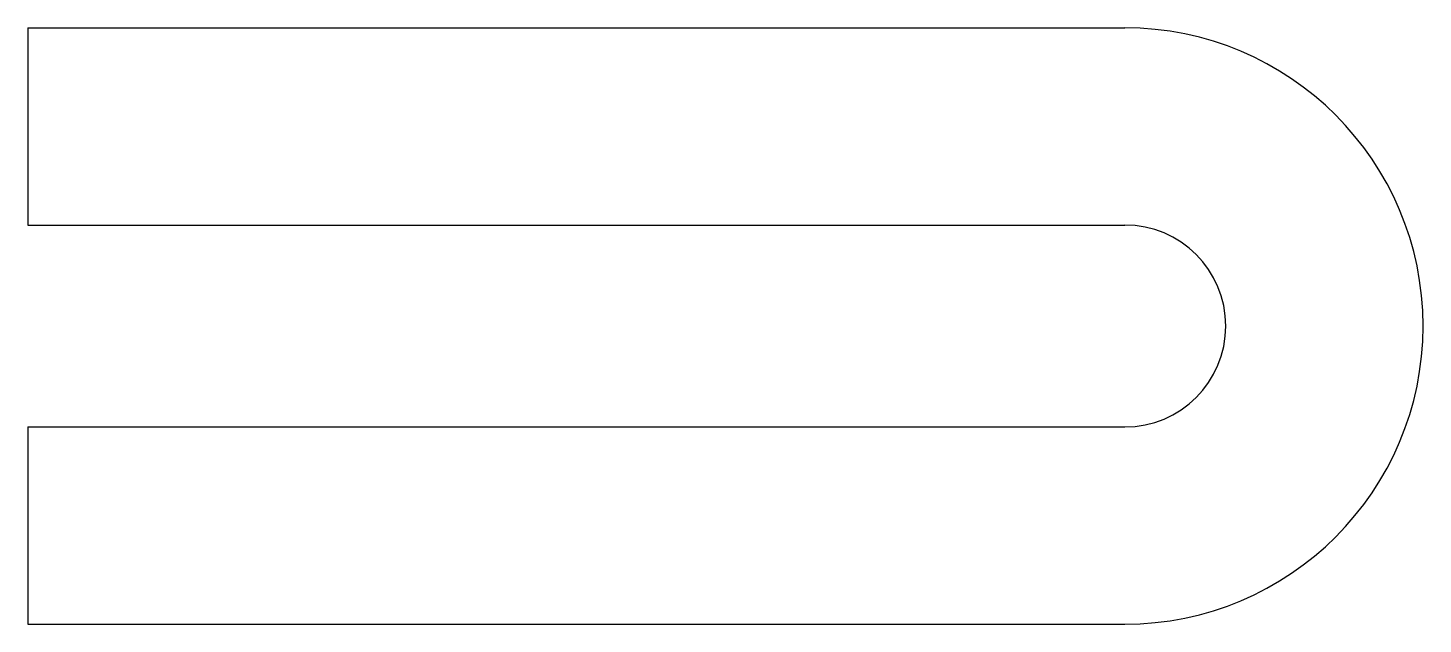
# Model space of a CAD drawing. Header units: millimetres. Extents: x 36 to 44.91, y 41.01 to 44.82.
import ezdxf

# ---------------------------------------------------------------- set-up
doc = ezdxf.new("R2010")
doc.units = ezdxf.units.MM

msp = doc.modelspace()

# ---------------------------------------------------------------- linework, layer by layer
for p, q in [((36, 44.82), (43.005, 44.82)), ((36, 44.82), (36, 43.56)), ((36, 43.56), (43.005, 43.56)), ((36, 42.27), (43.005, 42.27)), ((36, 42.27), (36, 41.01)), ((36, 41.01), (43.005, 41.01))]:
    msp.add_line(p, q)
for radius in [1.905, 0.645]:
    msp.add_arc((43.005, 42.915), radius, 270, 90)

doc.saveas('drawing.dxf')
